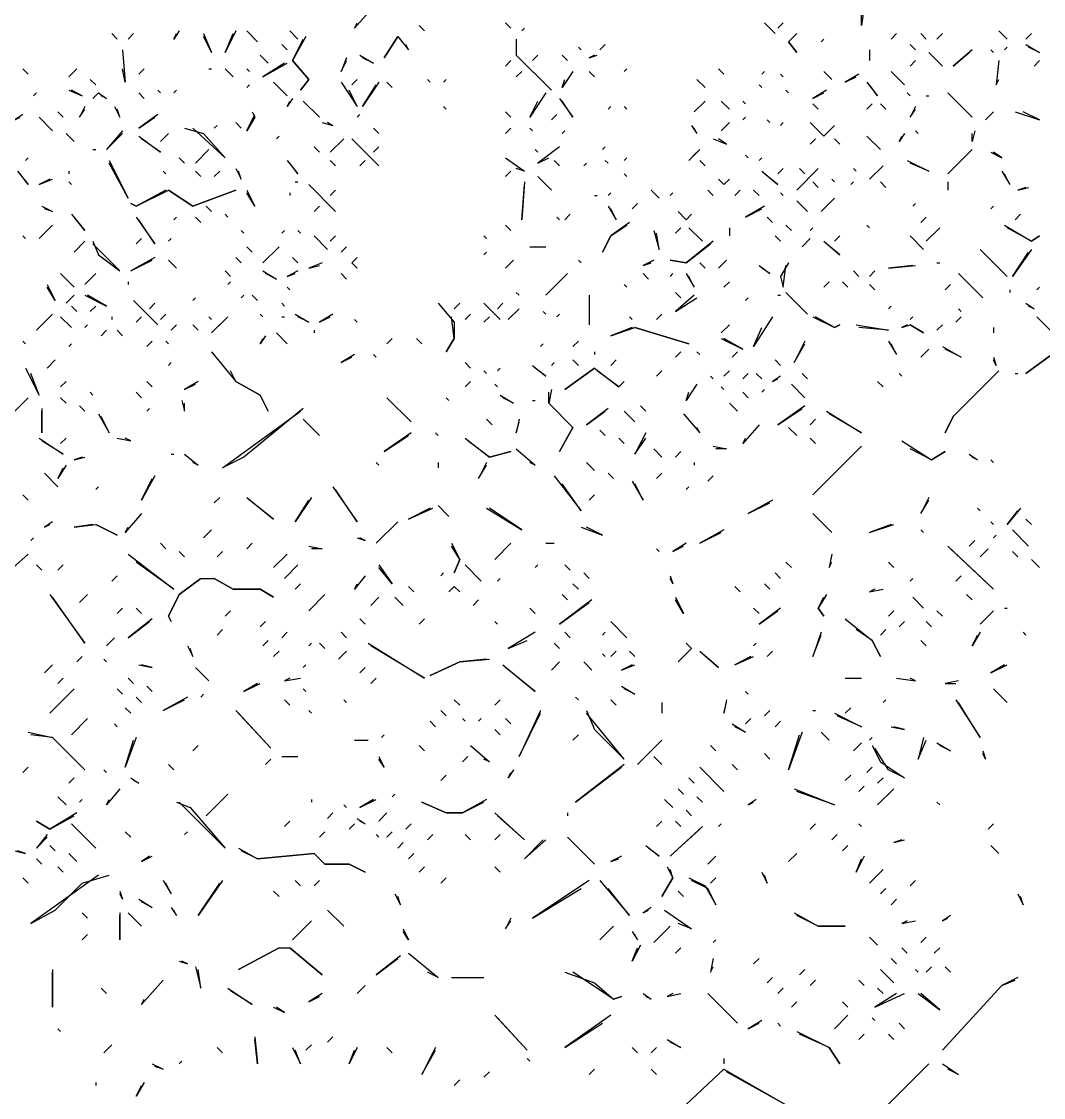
# Model space of a CAD drawing. Extents: x 1 to 2775, y -31 to 2075.
# Drawn here: x 2261.8 to 2324.9, y 1033.6 to 1100.1 of the extents above; entities that cross this region are included whole.
import ezdxf

# ---------------------------------------------------------------- set-up
doc = ezdxf.new("R2010")
doc.units = 0
doc.layers.add('LINEWORK', color=4, linetype='CONTINUOUS')

msp = doc.modelspace()

# ---------------------------------------------------------------- linework, layer by layer
at = {"layer": 'LINEWORK'}
for points in [[(2313.5, 1101.5), (2313.8333, 1101), (2313.6667, 1099.8333), (2313.6667, 1101.3333)], [(2283.6667, 1101.1667), (2282.3333, 1099.6667), (2282.5, 1100)], [(2291.6667, 1100), (2292, 1099.6667)], [(2307.6667, 1100), (2308.3333, 1099.3333)], [(2308.8333, 1100), (2308.5, 1099.6667)], [(2267.3333, 1099.3333), (2267.6667, 1099)], [(2268.6667, 1099.3333), (2268.3333, 1099)], [(2271.5, 1099.5), (2271.1667, 1099), (2271.3333, 1099.3333)], [(2273, 1099.3333), (2273.5, 1098.1667), (2273, 1099.1667)], [(2275, 1099.5), (2274.3333, 1098.1667), (2274.8333, 1099.3333)], [(2275.6667, 1099.5), (2276.3333, 1098.8333)], [(2278.3333, 1099.5), (2278.8333, 1099)], [(2286.3333, 1099.8333), (2286.6667, 1099.5)], [(2292.8333, 1099.6667), (2292.6667, 1099.5)], [(2309.6667, 1099.3333), (2309.1667, 1098.8333), (2309.6667, 1098.1667), (2309.1667, 1098.8333)], [(2315.8333, 1099.3333), (2315.5, 1099)], [(2317.3333, 1099.3333), (2317.6667, 1099)], [(2318.6667, 1099.3333), (2318.3333, 1099)], [(2322.1667, 1099.5), (2322.6667, 1099)], [(2324.1667, 1099.3333), (2323.8333, 1099)], [(2277.8333, 1098.6667), (2278.1667, 1098.3333)], [(2279.3333, 1099.1667), (2278.5, 1097.6667), (2279.5, 1096.5), (2279, 1095.8333), (2279.5, 1096.5), (2278.5, 1097.6667), (2279.1667, 1099)], [(2285, 1099.1667), (2284.1667, 1097.8333), (2285, 1099.1667), (2285.6667, 1098.3333), (2285.5, 1098.6667)], [(2292.3333, 1099), (2292.3333, 1098), (2294.5, 1095.8333), (2292.3333, 1098)], [(2297.8333, 1098.6667), (2297.5, 1098.3333)], [(2311.3333, 1099), (2311.1667, 1098.8333)], [(2316.6667, 1098.6667), (2317, 1098.3333)], [(2323.8333, 1098.6667), (2324.6667, 1098.1667), (2324, 1098.5)], [(2268, 1098.3333), (2268.1667, 1096.3333), (2268, 1097.1667)], [(2276.5, 1098), (2277, 1097.5)], [(2282.6667, 1098), (2283.5, 1097.5), (2282.8333, 1097.8333)], [(2293.6667, 1098), (2293.3333, 1097.6667)], [(2295.1667, 1098), (2295.5, 1097.6667)], [(2296.1667, 1098.5), (2296.3333, 1098.3333)], [(2297.1667, 1098), (2296.8333, 1097.8333), (2297.3333, 1098)], [(2314.1667, 1098.3333), (2314.1667, 1097.6667)], [(2317.8333, 1098.1667), (2318.6667, 1097.3333)], [(2320.5, 1098.3333), (2319.3333, 1097.3333), (2320.3333, 1098.1667)], [(2321.6667, 1098.3333), (2321.8333, 1098.1667)], [(2322.6667, 1098.5), (2322.5, 1098.3333)], [(2278, 1097.5), (2276.6667, 1096.6667), (2278.1667, 1097.5)], [(2281.8333, 1097.8333), (2281.5, 1097), (2281.8333, 1097.6667)], [(2292, 1097.6667), (2291.6667, 1097.3333)], [(2317, 1097.6667), (2316.6667, 1097.3333)], [(2322.1667, 1097.6667), (2322, 1096.1667), (2322.1667, 1096.5)], [(2324.6667, 1097.6667), (2324.3333, 1097.3333)], [(2261.8333, 1097.1667), (2262.1667, 1096.8333)], [(2265.1667, 1097.1667), (2264.6667, 1096.6667)], [(2269.3333, 1097.1667), (2269, 1096.8333)], [(2273.3333, 1097.1667), (2273.5, 1097.1667)], [(2274.3333, 1097.1667), (2274.8333, 1096.6667)], [(2275.6667, 1097.1667), (2275.8333, 1097)], [(2292.6667, 1097), (2292.3333, 1096.6667)], [(2295.8333, 1097), (2295.1667, 1096), (2295.3333, 1096.5)], [(2296.8333, 1097), (2297.1667, 1096.6667)], [(2299.1667, 1097.1667), (2299, 1097)], [(2304.8333, 1097.1667), (2305.1667, 1096.8333)], [(2307.6667, 1097), (2307.5, 1096.8333)], [(2308.6667, 1096.8333), (2308.8333, 1096.6667)], [(2311.3333, 1097), (2311.8333, 1096.5)], [(2313.5, 1096.8333), (2312.6667, 1096.3333), (2313.3333, 1096.6667)], [(2315.5, 1097), (2316.3333, 1096.1667)], [(2266, 1096.5), (2266.3333, 1096.1667)], [(2275.8333, 1096.1667), (2275.6667, 1096)], [(2277.3333, 1096.3333), (2278.1667, 1095.5)], [(2281.5, 1096.3333), (2282.5, 1094.8333), (2282, 1095.8333)], [(2282.5, 1096.5), (2282.1667, 1096.1667)], [(2283.8333, 1096.3333), (2282.8333, 1094.8333), (2283.6667, 1096.1667)], [(2284.3333, 1096.3333), (2284.6667, 1096)], [(2286.8333, 1096.5), (2287, 1096.3333)], [(2288, 1096.5), (2287.8333, 1096.3333)], [(2303.5, 1096.5), (2304, 1096)], [(2307.3333, 1096.1667), (2307.5, 1096)], [(2314, 1096.3333), (2314.6667, 1095.5), (2314.1667, 1096.1667)], [(2262.6667, 1095.6667), (2262.5, 1095.5)], [(2264.6667, 1095.8333), (2265.5, 1095.5), (2264.8333, 1095.8333)], [(2266.5, 1095.6667), (2266.1667, 1095.3333), (2266.5, 1095.6667), (2267, 1095.3333), (2266.6667, 1095.5)], [(2269, 1095.6667), (2269.3333, 1095.3333)], [(2270.1667, 1095.8333), (2270.3333, 1095.6667)], [(2271.3333, 1095.8333), (2271.1667, 1095.6667)], [(2278.5, 1095.3333), (2278.1667, 1094.8333), (2278.3333, 1095.1667)], [(2294.1667, 1095.6667), (2293.1667, 1094.1667), (2293.6667, 1095.1667)], [(2295, 1095.3333), (2295.8333, 1094.1667), (2295.1667, 1095.1667)], [(2309, 1095.8333), (2309.1667, 1095.6667)], [(2311.5, 1095.8333), (2310.6667, 1095.3333), (2311.3333, 1095.6667)], [(2316.5, 1095.6667), (2316.6667, 1095.5)], [(2317.6667, 1095.5), (2317.8333, 1095.5)], [(2319, 1095.6667), (2320.5, 1094.1667)], [(2265.6667, 1094.8333), (2265.3333, 1094.1667), (2265.6667, 1094.6667)], [(2267.5, 1094.8333), (2267.8333, 1094.1667), (2267.6667, 1094.6667)], [(2279.1667, 1095.1667), (2280.1667, 1094.1667)], [(2287.8333, 1094.8333), (2288, 1094.6667)], [(2298.1667, 1094.8333), (2298, 1094.6667)], [(2299, 1094.8333), (2299.1667, 1094.6667)], [(2304, 1095.1667), (2303.3333, 1094.5)], [(2305, 1095.1667), (2305.5, 1094.6667)], [(2306.3333, 1095.1667), (2306.5, 1095)], [(2310.6667, 1095), (2311, 1094.6667)], [(2314.3333, 1095), (2314, 1094.6667)], [(2314.8333, 1095), (2315.1667, 1094.6667)], [(2317, 1094.8333), (2316.6667, 1094.1667), (2317, 1094.6667)], [(2261.8333, 1094.3333), (2261.3333, 1094), (2261.6667, 1094.1667)], [(2262.8333, 1094.1667), (2263.6667, 1093.3333)], [(2264, 1094.5), (2264.3333, 1094.1667)], [(2270.1667, 1094.3333), (2269, 1093.5), (2270, 1094.1667)], [(2276, 1094.5), (2276.1667, 1094.1667), (2275.6667, 1093.3333), (2276.1667, 1094.3333)], [(2282.6667, 1094.3333), (2282.5, 1094.1667)], [(2291.6667, 1094.5), (2292, 1094.1667)], [(2294.8333, 1094.3333), (2294.5, 1094)], [(2306.5, 1094.1667), (2306.3333, 1094)], [(2307.8333, 1094), (2308, 1093.8333)], [(2321.8333, 1094.5), (2321.3333, 1094)], [(2323.1667, 1094.5), (2324.6667, 1094), (2323.6667, 1094.5)], [(2268, 1093.3333), (2267, 1092.1667), (2268, 1093.1667)], [(2271.8333, 1093.5), (2273, 1093.1667), (2274.3333, 1091.6667), (2272.3333, 1093.5)], [(2273.8333, 1093.6667), (2273.6667, 1093.5)], [(2275, 1093.8333), (2275.3333, 1093.5)], [(2280.3333, 1093.8333), (2281, 1093.6667), (2280.6667, 1093.8333)], [(2283.5, 1093.5), (2283.8333, 1093.1667)], [(2292, 1093.5), (2291.6667, 1093.1667)], [(2293.1667, 1093.5), (2293.3333, 1093.3333)], [(2295.3333, 1093.3333), (2295.1667, 1093.1667)], [(2303.1667, 1093.6667), (2303.5, 1093.1667), (2303.3333, 1093.5)], [(2305.5, 1093.8333), (2305, 1093.3333)], [(2308.8333, 1093.8333), (2308.6667, 1093.6667)], [(2310.5, 1093.8333), (2311.3333, 1093), (2312, 1093.6667), (2311.3333, 1093)], [(2317, 1093.3333), (2317.1667, 1093.1667)], [(2320.6667, 1093.3333), (2320.5, 1092.6667), (2320.5, 1093.1667)], [(2264.5, 1093.1667), (2265, 1092.6667)], [(2269, 1093), (2270.3333, 1092), (2269.1667, 1092.8333)], [(2270.8333, 1093.1667), (2270.3333, 1092.6667)], [(2277.6667, 1093), (2277.5, 1092.8333)], [(2281.6667, 1092.8333), (2280.8333, 1092)], [(2282.1667, 1092.8333), (2283.8333, 1091.1667)], [(2304.5, 1092.8333), (2305.3333, 1092.5), (2304.8333, 1092.8333)], [(2310.8333, 1092.8333), (2310.5, 1092.5)], [(2312, 1092.8333), (2312.3333, 1092.5)], [(2314, 1093), (2314.8333, 1092.1667)], [(2316.3333, 1093.1667), (2316, 1092.6667), (2316.1667, 1093)], [(2266.1667, 1092.1667), (2266.3333, 1092.1667)], [(2273.3333, 1092.1667), (2272.5, 1091.3333)], [(2279.8333, 1092.3333), (2280.1667, 1092)], [(2283.8333, 1092.3333), (2283.5, 1092)], [(2293.5, 1092.1667), (2293.6667, 1092)], [(2295, 1092.3333), (2293.6667, 1091.3333), (2294.3333, 1091.6667)], [(2297.8333, 1092.3333), (2297.6667, 1092.1667)], [(2303.6667, 1092.1667), (2303, 1091.5), (2303.5, 1092)], [(2320.5, 1092.1667), (2319, 1090.6667)], [(2321.6667, 1092), (2322.3333, 1091.6667), (2321.8333, 1092)], [(2262.1667, 1091.6667), (2262, 1091.5)], [(2267.1667, 1091.5), (2268.3333, 1089.1667), (2267.1667, 1091.3333)], [(2271.5, 1091.6667), (2271.8333, 1091.3333)], [(2278.1667, 1091.5), (2278.8333, 1090.6667), (2278.3333, 1091.3333)], [(2280.8333, 1091.5), (2281.1667, 1091.1667)], [(2283, 1091.5), (2282.6667, 1091.1667)], [(2291.6667, 1091.6667), (2292.8333, 1090.8333), (2292.3333, 1091)], [(2294.6667, 1091.5), (2295, 1091.1667)], [(2296.6667, 1091.3333), (2296.5, 1091.1667)], [(2297.8333, 1091.5), (2298, 1091.3333)], [(2299.1667, 1091.6667), (2299, 1091.5)], [(2303.6667, 1091.5), (2304, 1091.1667)], [(2306.5, 1091.8333), (2306.6667, 1091.6667)], [(2307.5, 1091.6667), (2307.3333, 1091.5)], [(2316.5, 1091.5), (2317.8333, 1090.8333), (2316.6667, 1091.3333)], [(2261.5, 1090.8333), (2262.1667, 1090), (2261.6667, 1090.6667)], [(2264.6667, 1090.8333), (2264.6667, 1090.6667)], [(2270.5, 1090.8333), (2270.6667, 1090.6667)], [(2272.5, 1090.8333), (2272.8333, 1090.5)], [(2274, 1090.8333), (2273.6667, 1090.5)], [(2275, 1091), (2275.3333, 1090.3333), (2275.1667, 1090.8333)], [(2292, 1090.8333), (2291.6667, 1090.5)], [(2299, 1090.6667), (2299.1667, 1090.5)], [(2307.5, 1090.8333), (2308.5, 1090), (2307.6667, 1090.6667)], [(2308.8333, 1091), (2308.5, 1090.6667)], [(2311, 1091), (2309.6667, 1089.6667)], [(2309.8333, 1091), (2310.1667, 1090.6667)], [(2313.1667, 1091), (2313.3333, 1090.8333)], [(2315, 1091.1667), (2314.1667, 1090.3333)], [(2322.3333, 1090.8333), (2322.8333, 1090), (2322.5, 1090.6667)], [(2263.5, 1090.3333), (2262.8333, 1090), (2263.6667, 1090.3333)], [(2264.6667, 1090.1667), (2264.8333, 1090)], [(2278.6667, 1090.1667), (2278.8333, 1090.1667)], [(2279.5, 1090), (2281.1667, 1088.3333)], [(2292.8333, 1090.1667), (2292.6667, 1087.8333), (2292.8333, 1090)], [(2293.6667, 1090.5), (2294.5, 1089.6667)], [(2304.8333, 1090.3333), (2305.1667, 1090), (2305.5, 1090.3333), (2305.1667, 1090)], [(2310.6667, 1090.1667), (2311, 1089.8333)], [(2311.8333, 1090.3333), (2312, 1090.1667)], [(2313.1667, 1090.1667), (2313, 1090)], [(2314.8333, 1090.1667), (2315.1667, 1089.8333)], [(2319, 1090.1667), (2319, 1089.6667)], [(2270.6667, 1089.6667), (2268.8333, 1088.6667), (2268.5, 1088.8333), (2268.8333, 1088.6667), (2270.8333, 1089.6667), (2272.3333, 1088.6667), (2275, 1089.6667), (2272.3333, 1088.6667), (2270.8333, 1089.6667)], [(2275.6667, 1089.6667), (2276.1667, 1088.6667), (2275.6667, 1089.5)], [(2278.3333, 1089.5), (2278.3333, 1089.3333)], [(2281.1667, 1089.6667), (2280.8333, 1089.3333)], [(2297.1667, 1089.3333), (2297.3333, 1089.3333)], [(2298.1667, 1089.5), (2298, 1089.3333)], [(2300.6667, 1089.6667), (2301.1667, 1089.1667)], [(2302, 1089.5), (2301.8333, 1089.3333)], [(2304.1667, 1089.6667), (2304.5, 1089.3333)], [(2306.1667, 1089.6667), (2305.8333, 1089.3333)], [(2307, 1089.6667), (2307.3333, 1089.3333)], [(2308.6667, 1089.5), (2308.8333, 1089.3333)], [(2323.8333, 1089.8333), (2323.3333, 1089.6667), (2324, 1089.8333)], [(2263, 1088.6667), (2263.6667, 1088.3333), (2263.1667, 1088.5)], [(2273.1667, 1088.6667), (2273.5, 1088.3333)], [(2280.1667, 1088.6667), (2279.8333, 1088.3333)], [(2298, 1088.6667), (2298.5, 1087.8333), (2298.1667, 1088.5)], [(2299.8333, 1088.8333), (2299.5, 1088.5)], [(2307.6667, 1088.6667), (2306.5, 1088), (2307.5, 1088.5)], [(2309.6667, 1089), (2310.3333, 1088.3333)], [(2312, 1089.1667), (2311.1667, 1088.3333)], [(2317, 1088.8333), (2316.8333, 1088.6667)], [(2321.8333, 1088.6667), (2321.6667, 1088.5)], [(2264.8333, 1088.1667), (2265.6667, 1087.1667), (2265, 1088)], [(2268.8333, 1088), (2270, 1086.3333), (2269, 1087.8333)], [(2271.3333, 1088), (2271.1667, 1087.8333)], [(2272.5, 1088), (2272.8333, 1087.6667)], [(2274.3333, 1088.1667), (2274.5, 1088)], [(2294.8333, 1088), (2295, 1087.8333)], [(2295.6667, 1088.1667), (2295.3333, 1087.8333)], [(2302.3333, 1088.3333), (2302.8333, 1087.8333), (2303.1667, 1088.1667), (2302.8333, 1087.8333)], [(2307.8333, 1088), (2308.1667, 1087.6667)], [(2317.6667, 1088), (2317.3333, 1087.6667)], [(2323.5, 1088.1667), (2323.1667, 1087.8333)], [(2263.6667, 1087.5), (2262.8333, 1086.6667)], [(2291.6667, 1087.5), (2292, 1087.1667)], [(2299.3333, 1087.6667), (2298.1667, 1086.8333), (2297.6667, 1085.8333), (2298.1667, 1086.8333), (2299.1667, 1087.5)], [(2302.5, 1087.3333), (2302.1667, 1087)], [(2303, 1087.3333), (2303.8333, 1086.5)], [(2305.5, 1087.3333), (2305.5, 1086.8333)], [(2309, 1087.5), (2309.3333, 1087.1667)], [(2310.6667, 1087.3333), (2310.5, 1087.1667)], [(2314, 1087.5), (2314.1667, 1087.3333)], [(2318.5, 1087.3333), (2317.6667, 1086.5)], [(2322.5, 1087.5), (2324.1667, 1086.5), (2324.6667, 1086.8333), (2324.1667, 1086.5), (2322.6667, 1087.3333)], [(2261.8333, 1086.8333), (2262, 1086.6667)], [(2269.1667, 1086.6667), (2268.8333, 1086.3333)], [(2271, 1086.6667), (2270.8333, 1086.5)], [(2275.3333, 1087.1667), (2275.5, 1087)], [(2278, 1087.1667), (2277.8333, 1087)], [(2278.8333, 1087.1667), (2279, 1087)], [(2279.8333, 1086.8333), (2280.6667, 1086)], [(2281.1667, 1086.8333), (2280.8333, 1086.5)], [(2290.3333, 1086.8333), (2290.5, 1086.6667)], [(2300.8333, 1087.1667), (2301.1667, 1086), (2301, 1087)], [(2308.3333, 1086.8333), (2308.6667, 1086.5)], [(2310.5, 1086.6667), (2310, 1086.1667)], [(2312.3333, 1086.8333), (2312, 1086.5)], [(2316.6667, 1086.8333), (2317.5, 1086)], [(2265.6667, 1086.5), (2265, 1085.8333)], [(2266.1667, 1086.5), (2266.5, 1085.6667), (2267.8333, 1084.6667), (2266.1667, 1086.3333)], [(2275.6667, 1086.1667), (2276, 1085.8333)], [(2277.6667, 1086.1667), (2276.6667, 1085.1667)], [(2281.8333, 1086.1667), (2281.5, 1085.8333)], [(2293.1667, 1086.1667), (2294.1667, 1086.1667)], [(2304.5, 1086.5), (2302.8333, 1085.1667), (2301.8333, 1085.3333), (2302.8333, 1085.1667), (2304.3333, 1086.3333)], [(2311.3333, 1086.5), (2312.3333, 1085.6667), (2311.5, 1086.3333)], [(2321, 1086), (2322.6667, 1084.3333)], [(2324.1667, 1086), (2323, 1084.3333), (2324, 1085.8333)], [(2270, 1085.5), (2268.5, 1084.6667), (2269.8333, 1085.3333)], [(2270.8333, 1085.3333), (2271.3333, 1084.8333)], [(2275, 1085.5), (2275.3333, 1085.1667)], [(2278.5, 1085.5), (2278.8333, 1085.1667)], [(2282.5, 1085.5), (2282.1667, 1085.1667), (2282.5, 1084.8333), (2282.1667, 1085.1667)], [(2290.5, 1085.8333), (2290.3333, 1085.6667)], [(2292.1667, 1085.3333), (2291.6667, 1084.8333)], [(2296.1667, 1085.3333), (2296.3333, 1085.1667)], [(2300.8333, 1085.3333), (2300.1667, 1085), (2300.6667, 1085.1667)], [(2305.3333, 1085.3333), (2304.8333, 1084.8333)], [(2274.3333, 1084.6667), (2274.6667, 1084.3333)], [(2276.6667, 1084.6667), (2277.5, 1084.1667), (2276.8333, 1084.5)], [(2278.8333, 1084.6667), (2278.1667, 1084.3333), (2278.6667, 1084.5)], [(2280.3333, 1085.1667), (2279.5, 1084.8333), (2280.1667, 1085)], [(2303.6667, 1085.1667), (2304, 1084.8333)], [(2307.3333, 1085), (2308, 1084.5), (2307.5, 1084.8333)], [(2309.1667, 1085.1667), (2308.6667, 1084.3333), (2308.8333, 1083.6667), (2309, 1085)], [(2313.1667, 1084.6667), (2313.5, 1084.3333)], [(2314.5, 1084.6667), (2314.1667, 1084.3333)], [(2316.8333, 1085), (2315.3333, 1084.8333), (2317, 1085)], [(2318.3333, 1085.1667), (2318.5, 1085.1667)], [(2264.1667, 1084.5), (2265, 1083.6667)], [(2266.3333, 1084.5), (2265.6667, 1083.8333)], [(2268.3333, 1084), (2268.3333, 1083.8333)], [(2274.6667, 1084), (2274.5, 1083.8333)], [(2281.5, 1084.5), (2281.8333, 1084.1667)], [(2295.5, 1084.5), (2294.1667, 1083.1667)], [(2300.1667, 1084.5), (2300.5, 1084.1667)], [(2302, 1084.5), (2301.8333, 1084.3333)], [(2302.8333, 1084.5), (2303.3333, 1083.6667), (2303, 1084.3333)], [(2305.5, 1084), (2305.1667, 1083.6667)], [(2311.6667, 1084), (2311.3333, 1083.6667)], [(2312.5, 1084), (2312.8333, 1083.6667)], [(2319.6667, 1084.5), (2321.1667, 1083)], [(2263.3333, 1083.8333), (2263.8333, 1082.8333), (2263.3333, 1083.6667)], [(2278.1667, 1083.6667), (2278.3333, 1083.5)], [(2292.3333, 1083.3333), (2292.5, 1083.1667)], [(2299, 1083.8333), (2299.1667, 1083.6667)], [(2302.1667, 1083.3333), (2302.5, 1083)], [(2309, 1083.3333), (2310.3333, 1082)], [(2314.1667, 1083.8333), (2314.5, 1083.5)], [(2319.1667, 1083.8333), (2318.8333, 1083.5)], [(2322.8333, 1083.5), (2322.8333, 1083.3333)], [(2324.6667, 1083.6667), (2324.5, 1083.5)], [(2265, 1083.1667), (2264.5, 1082.6667)], [(2265.6667, 1083.1667), (2267, 1082.5), (2265.8333, 1083.1667)], [(2268.6667, 1082.8333), (2270.1667, 1081.3333)], [(2270, 1082.6667), (2269.6667, 1082.3333)], [(2272.5, 1083), (2272.3333, 1082.8333)], [(2275.5, 1083.1667), (2275.3333, 1083)], [(2276, 1083.1667), (2276.3333, 1082.8333)], [(2277.8333, 1082.6667), (2278, 1082.5)], [(2287.5, 1082.6667), (2288.5, 1081.5), (2288.5, 1080.5), (2288, 1079.6667), (2288.5, 1080.5), (2288.3333, 1081.8333)], [(2288.8333, 1082.6667), (2288.5, 1082.3333)], [(2290.3333, 1082.6667), (2291.3333, 1081.6667)], [(2291.5, 1082.6667), (2291.1667, 1082.3333)], [(2296.8333, 1083.1667), (2296.8333, 1081.3333)], [(2303.3333, 1083.1667), (2302.1667, 1082.1667), (2303.5, 1083)], [(2306.6667, 1083), (2306.5, 1082.8333)], [(2308.5, 1083.1667), (2308.6667, 1083.1667)], [(2323.8333, 1082.6667), (2324.3333, 1082.3333), (2324, 1082.5)], [(2263.6667, 1082), (2262.6667, 1081)], [(2264.8333, 1082.5), (2265.1667, 1082.1667)], [(2266.3333, 1082.5), (2266, 1082.1667)], [(2270.6667, 1082), (2270.3333, 1081.6667)], [(2276.5, 1082), (2276.6667, 1081.8333)], [(2278.6667, 1082), (2279.5, 1081.5), (2278.8333, 1081.8333)], [(2281, 1082), (2280.1667, 1081.5), (2280.8333, 1081.8333)], [(2289.5, 1082), (2289.1667, 1081.6667)], [(2292.5, 1082.3333), (2291.8333, 1081.6667)], [(2294, 1082.1667), (2294.1667, 1082)], [(2295, 1082), (2294.8333, 1081.8333)], [(2301.3333, 1082), (2301, 1081.6667)], [(2315.5, 1082.5), (2315.3333, 1082.3333)], [(2319.6667, 1082.3333), (2319.8333, 1082.1667)], [(2264.1667, 1081.8333), (2264.8333, 1081.1667)], [(2265.8333, 1081.3333), (2265.6667, 1081.1667)], [(2267.3333, 1081.8333), (2267.3333, 1081.6667)], [(2269.1667, 1081.8333), (2268.8333, 1081.5)], [(2271.3333, 1081.3333), (2271, 1081)], [(2272.3333, 1081.3333), (2272.6667, 1081)], [(2273.3333, 1081.8333), (2273.5, 1081.6667)], [(2274.5, 1081.8333), (2273.5, 1080.8333), (2274.3333, 1081.6667)], [(2277.8333, 1081.8333), (2278, 1081.8333)], [(2282.3333, 1081.6667), (2282.5, 1081.5)], [(2290.6667, 1081.8333), (2290.3333, 1081.5)], [(2299.3333, 1081.8333), (2299.5, 1081.6667)], [(2305.5, 1081.3333), (2305, 1080.8333)], [(2308.1667, 1081.8333), (2307, 1080), (2307.5, 1081.1667)], [(2310.6667, 1081.8333), (2312, 1081.1667), (2312.3333, 1081.3333), (2312, 1081.1667), (2310.8333, 1081.8333)], [(2313.3333, 1081.3333), (2315.3333, 1081), (2313.5, 1081.1667)], [(2316.5, 1081.3333), (2316.1667, 1081.1667), (2316.6667, 1081.3333), (2317.5, 1080.8333), (2316.6667, 1081.3333)], [(2316.8333, 1081.8333), (2316.6667, 1081.6667)], [(2318.6667, 1081.3333), (2318.3333, 1081)], [(2319.8333, 1081.8333), (2319.5, 1081.5)], [(2324.5, 1081.8333), (2325.5, 1080.8333)], [(2267, 1081), (2266.6667, 1080.6667)], [(2267.6667, 1081), (2268, 1080.6667)], [(2276.8333, 1080.6667), (2276.5, 1080.1667), (2276.6667, 1080.5)], [(2277.5, 1080.8333), (2278.1667, 1080.1667)], [(2279.8333, 1081), (2279.8333, 1080.8333)], [(2299.5, 1081.1667), (2298.1667, 1080.6667), (2299.6667, 1081.1667), (2303, 1080.1667), (2299.6667, 1081.1667)], [(2321.8333, 1081.1667), (2321.8333, 1080.8333)], [(2261.8333, 1080.3333), (2262, 1080.1667)], [(2264.8333, 1080.1667), (2264.6667, 1080)], [(2269.8333, 1080.3333), (2269.5, 1080)], [(2270.6667, 1080.3333), (2270.8333, 1080.1667)], [(2284.6667, 1080.5), (2284.3333, 1080.1667)], [(2286.1667, 1080.5), (2286.5, 1080.1667)], [(2294, 1080.1667), (2293.8333, 1080)], [(2296.1667, 1080.3333), (2295.8333, 1080)], [(2305, 1080.5), (2306.3333, 1079.8333), (2305.1667, 1080.5)], [(2310.1667, 1080.3333), (2309.5, 1079), (2310.1667, 1080.1667)], [(2315.3333, 1080.3333), (2315.8333, 1079.5), (2315.5, 1080.1667)], [(2318.6667, 1080), (2319.8333, 1079.3333), (2318.8333, 1079.8333)], [(2273.5, 1079.6667), (2275, 1077.8333), (2276.5, 1077), (2277, 1076), (2276.5, 1077), (2275, 1077.8333), (2274.6667, 1078.5)], [(2282.3333, 1079.5), (2281.5, 1079), (2282.1667, 1079.3333)], [(2283.5, 1079.5), (2283.6667, 1079.3333)], [(2297.1667, 1079.6667), (2297.1667, 1079.5)], [(2302.5, 1079.6667), (2302.1667, 1079.3333)], [(2303.5, 1079.6667), (2303.6667, 1079.5)], [(2306, 1079.6667), (2305.6667, 1079.3333)], [(2317.8333, 1079.8333), (2317.3333, 1079.3333)], [(2321.8333, 1079.3333), (2322, 1078.8333), (2321.8333, 1079.1667)], [(2326.6667, 1079.8333), (2325.6667, 1079.6667), (2323.8333, 1078.3333), (2325.6667, 1079.6667), (2326.8333, 1079.8333)], [(2262, 1078.6667), (2262.8333, 1077), (2262.3333, 1078.3333)], [(2263.8333, 1079.1667), (2263.3333, 1078.6667)], [(2271, 1079), (2270.8333, 1078.8333)], [(2289.1667, 1079), (2289.5, 1078.6667)], [(2291.3333, 1078.6667), (2291.1667, 1078.5)], [(2293.3333, 1078.8333), (2294.1667, 1078.1667), (2293.5, 1078.6667)], [(2294.6667, 1079), (2294.5, 1078.8333)], [(2297.1667, 1078.6667), (2295.3333, 1077.3333), (2297.1667, 1078.6667), (2298.6667, 1077.5), (2299, 1077.8333), (2298.6667, 1077.5), (2297.3333, 1078.5)], [(2295.8333, 1079.1667), (2296.1667, 1078.8333)], [(2298.5, 1079.1667), (2298.1667, 1078.8333)], [(2308.3333, 1079.1667), (2308.6667, 1078.8333)], [(2290.3333, 1078.5), (2290.5, 1078.3333)], [(2301.3333, 1078.5), (2301, 1078.1667)], [(2304.3333, 1078.1667), (2304.5, 1078)], [(2305.5, 1078.5), (2305.1667, 1078.1667)], [(2306.6667, 1078.3333), (2306.3333, 1078)], [(2307.1667, 1078.3333), (2307.5, 1078)], [(2308.6667, 1078.1667), (2308.1667, 1077.8333), (2308.5, 1078)], [(2310, 1078.3333), (2310.3333, 1078)], [(2316, 1078.3333), (2316.1667, 1078.1667)], [(2322.1667, 1078.5), (2319.3333, 1075.6667), (2318.8333, 1074.6667), (2319.3333, 1075.6667)], [(2323.1667, 1078.3333), (2323.3333, 1078.3333)], [(2264.5, 1077.8333), (2264.1667, 1077.5)], [(2269.5, 1077.8333), (2269.8333, 1077.5)], [(2272.6667, 1077.8333), (2271.8333, 1077.3333), (2272.5, 1077.6667)], [(2289.5, 1077.8333), (2289.1667, 1077.5)], [(2291, 1077.6667), (2291.1667, 1077.5)], [(2294.5, 1077.3333), (2294.3333, 1076.5), (2295.8333, 1075), (2295, 1073.5), (2295.8333, 1075), (2294.3333, 1076.5), (2294.3333, 1077.1667)], [(2303.5, 1077.6667), (2302.8333, 1076.6667), (2303, 1077.1667)], [(2305, 1077.5), (2305.1667, 1077.3333)], [(2307.6667, 1077.3333), (2307.5, 1077.1667)], [(2309.3333, 1077.6667), (2310.1667, 1076.8333)], [(2314.6667, 1077.8333), (2315, 1077.5)], [(2262.1667, 1076.8333), (2261.1667, 1075.8333)], [(2264.1667, 1076.8333), (2264.5, 1076.5)], [(2266, 1077.1667), (2266.1667, 1077)], [(2268.8333, 1077.1667), (2269.1667, 1076.8333)], [(2271.6667, 1076.6667), (2271.8333, 1076), (2271.8333, 1076.5)], [(2284.3333, 1076.8333), (2285.8333, 1075.3333)], [(2288, 1076.8333), (2288.1667, 1076.6667)], [(2291.3333, 1077), (2292.1667, 1076.5), (2291.5, 1076.8333)], [(2293.3333, 1076.6667), (2293.5, 1076.6667)], [(2306.3333, 1077.1667), (2306.6667, 1076.8333)], [(2263, 1076.1667), (2263, 1074.6667), (2263, 1076)], [(2265.3333, 1076.3333), (2265.6667, 1076)], [(2269.6667, 1076.1667), (2269.5, 1076)], [(2279.1667, 1076.1667), (2275.5, 1073.1667), (2274.1667, 1072.5), (2279, 1076)], [(2298, 1076.1667), (2296.6667, 1075.1667), (2297.8333, 1076)], [(2299, 1076), (2299.6667, 1075.3333)], [(2300, 1076.3333), (2300.3333, 1076)], [(2305.5, 1076.5), (2306, 1076)], [(2310.1667, 1076.3333), (2308.5, 1075.1667), (2310, 1076.1667)], [(2311.5, 1076), (2313.6667, 1074.6667), (2311.6667, 1075.8333)], [(2266.5, 1075.8333), (2267.1667, 1074.6667), (2266.6667, 1075.6667)], [(2279.1667, 1075.5), (2280.1667, 1074.5), (2279.3333, 1075.3333)], [(2290.5, 1075.5), (2290.8333, 1075.1667)], [(2292.5, 1075.5), (2292.3333, 1074.6667), (2292.5, 1075.3333)], [(2302.6667, 1075.8333), (2303.6667, 1074.6667), (2303.5, 1075)], [(2310.8333, 1075.5), (2310.5, 1075.1667)], [(2285.8333, 1074.6667), (2284.1667, 1073.5), (2285.6667, 1074.5)], [(2287.3333, 1074.6667), (2287.5, 1074.5)], [(2297.5, 1074.8333), (2297.8333, 1074.5)], [(2300.3333, 1074.6667), (2299.6667, 1073.3333), (2300.3333, 1074.3333)], [(2307.3333, 1075.1667), (2306.3333, 1074), (2306.5, 1074.3333)], [(2309.1667, 1075), (2309.6667, 1074.5)], [(2262.8333, 1074.3333), (2264.3333, 1073.3333), (2263, 1074.1667)], [(2264.5, 1074.3333), (2264.1667, 1074)], [(2267.6667, 1074.3333), (2268.5, 1074.1667), (2268.1667, 1074.3333)], [(2289.1667, 1074.3333), (2290.6667, 1073.1667), (2292, 1073.5), (2290.6667, 1073.1667), (2289.3333, 1074.1667)], [(2298.6667, 1074.3333), (2299, 1074)], [(2310.5, 1074.3333), (2310.8333, 1074)], [(2316.1667, 1074.1667), (2318, 1073), (2318.8333, 1073.5), (2318, 1073), (2316.6667, 1073.6667)], [(2271, 1073.3333), (2271.1667, 1073.3333)], [(2271.8333, 1073.3333), (2272.6667, 1072.6667), (2272.3333, 1072.8333)], [(2292.3333, 1073.6667), (2293.5, 1072.6667), (2293.1667, 1072.8333)], [(2300.8333, 1073.6667), (2301.3333, 1073.1667)], [(2302.5, 1073.5), (2302.1667, 1073.1667)], [(2304.5, 1073.8333), (2305.3333, 1073.6667), (2304.6667, 1073.6667)], [(2313.6667, 1073.8333), (2310.6667, 1070.8333)], [(2320.3333, 1073.3333), (2320.8333, 1073), (2320.5, 1073.1667)], [(2264.5, 1072.6667), (2264, 1071.8333), (2264.3333, 1072.5)], [(2265.5, 1073.1667), (2265, 1073), (2265.6667, 1073.1667)], [(2283.6667, 1072.8333), (2283.8333, 1072.6667)], [(2287.5, 1072.8333), (2287.5, 1072.5)], [(2290.5, 1072.8333), (2290, 1071.8333), (2290.5, 1072.6667)], [(2296.6667, 1072.8333), (2297.1667, 1072.3333)], [(2303.3333, 1072.8333), (2303.3333, 1072.6667)], [(2321.6667, 1073), (2321.8333, 1072.8333)], [(2263.1667, 1072.1667), (2264, 1071.3333)], [(2270, 1072), (2269.1667, 1070.5), (2269.8333, 1071.8333)], [(2294.6667, 1072), (2296.3333, 1069.8333), (2295.1667, 1071.5)], [(2298, 1072.1667), (2298.3333, 1071.8333)], [(2301.3333, 1072.1667), (2301, 1071.8333)], [(2304.5, 1072), (2304.1667, 1071.6667)], [(2266.5, 1071.3333), (2266.3333, 1071.1667)], [(2281, 1071.3333), (2282.5, 1069.1667), (2281.1667, 1071.1667)], [(2299.5, 1071.6667), (2300.1667, 1070.5), (2299.6667, 1071.5)], [(2303, 1071.3333), (2302.8333, 1071.1667)], [(2261.8333, 1070.8333), (2262.1667, 1070.5)], [(2274, 1070.6667), (2273.6667, 1070.3333)], [(2275.6667, 1070.6667), (2277.3333, 1069.3333), (2275.8333, 1070.5)], [(2279.6667, 1070.6667), (2278.6667, 1069.1667), (2279.5, 1070.5)], [(2297.1667, 1070.8333), (2296.8333, 1070.5)], [(2317.8333, 1070.6667), (2317.3333, 1069.6667), (2317.8333, 1070.5)], [(2287, 1070), (2285.6667, 1069.3333), (2287.1667, 1070)], [(2287.5, 1070.1667), (2288.1667, 1069.5)], [(2290.5, 1070), (2292.6667, 1068.6667), (2290.6667, 1070)], [(2308.1667, 1070.5), (2306.6667, 1069.6667), (2308, 1070.3333)], [(2320.8333, 1070), (2321, 1069.8333)], [(2323.5, 1070), (2322.6667, 1069), (2323.3333, 1069.8333)], [(2269.1667, 1069.6667), (2268.1667, 1068.5), (2268.3333, 1068.8333)], [(2310.6667, 1069.6667), (2311.8333, 1068.5)], [(2323.8333, 1069.3333), (2324.1667, 1069)], [(2263.6667, 1069.1667), (2263.1667, 1068.8333), (2263.5, 1069)], [(2266.1667, 1069), (2265, 1068.8333), (2266.3333, 1069), (2267.6667, 1068.3333), (2266.3333, 1069)], [(2273.5, 1068.6667), (2273, 1068.1667)], [(2285, 1069.1667), (2283.6667, 1067.8333)], [(2296.3333, 1068.8333), (2297.6667, 1068.3333), (2296.6667, 1068.8333)], [(2305.1667, 1068.6667), (2303.6667, 1067.8333), (2305, 1068.5)], [(2315.5, 1069), (2314.1667, 1068.5), (2315.6667, 1069)], [(2317.3333, 1068.6667), (2317.5, 1068.5)], [(2321.6667, 1069.1667), (2321.8333, 1069)], [(2323, 1068.6667), (2324, 1067.6667)], [(2262.5, 1068.1667), (2262.3333, 1068)], [(2282.5, 1068.1667), (2283, 1068), (2282.6667, 1068.1667)], [(2320.6667, 1068), (2320.3333, 1067.6667)], [(2322, 1068.3333), (2321.8333, 1068.1667)], [(2270.3333, 1067.8333), (2270.6667, 1067.5)], [(2271.5, 1067.3333), (2271.8333, 1067)], [(2274.1667, 1067.3333), (2273.8333, 1067)], [(2276, 1067.8333), (2275.6667, 1067.5)], [(2279.5, 1067.6667), (2280.3333, 1067.5), (2279.6667, 1067.5)], [(2288.3333, 1067.8333), (2288.8333, 1066.8333), (2288.5, 1066), (2288.8333, 1066.8333), (2288.3333, 1067.6667)], [(2292, 1067.8333), (2291, 1066.8333)], [(2294.1667, 1067.8333), (2294.6667, 1067.8333)], [(2301, 1067.5), (2301.1667, 1067.3333)], [(2302.8333, 1067.8333), (2302, 1067.3333), (2302.6667, 1067.6667)], [(2319, 1067.6667), (2321.8333, 1065), (2319.1667, 1067.5)], [(2321.5, 1067.5), (2321, 1067)], [(2323, 1067.3333), (2323.3333, 1067)], [(2262.1667, 1067.1667), (2260.6667, 1065.8333), (2261, 1066)], [(2268.3333, 1067.1667), (2271.1667, 1065), (2268.8333, 1066.6667)], [(2278.1667, 1067.1667), (2277.3333, 1066.3333)], [(2309, 1066.6667), (2309.3333, 1066.3333)], [(2311.8333, 1067.1667), (2311.6667, 1066.3333), (2311.8333, 1066.6667)], [(2315.3333, 1066.6667), (2315.6667, 1066.3333)], [(2324.1667, 1066.8333), (2324.6667, 1066.3333)], [(2262.6667, 1066.5), (2263, 1066.1667)], [(2264.3333, 1066.5), (2264, 1066.1667)], [(2278.8333, 1066.5), (2278, 1065.6667)], [(2283.8333, 1066.5), (2284.6667, 1065.3333), (2283.8333, 1066.3333)], [(2287.8333, 1066), (2287.6667, 1065.8333)], [(2289.1667, 1066.5), (2290.1667, 1065.5)], [(2293.6667, 1066.5), (2293.5, 1066.3333)], [(2295.3333, 1066.5), (2295.6667, 1066.1667)], [(2296.5, 1066), (2296.8333, 1065.6667)], [(2308.3333, 1066), (2308.6667, 1065.6667)], [(2267.6667, 1065.8333), (2267.3333, 1065.5)], [(2272.8333, 1065.6667), (2271.5, 1064.6667), (2270.8333, 1063.3333), (2271, 1063), (2270.8333, 1063.3333), (2271.5, 1064.6667), (2272.8333, 1065.6667), (2273.6667, 1065.6667), (2274.8333, 1065), (2276.5, 1065), (2277.3333, 1064.5), (2276.5, 1065), (2274.8333, 1065), (2273.6667, 1065.6667)], [(2279, 1065.3333), (2278.6667, 1065)], [(2283, 1065.8333), (2282.3333, 1065), (2282.5, 1065.3333)], [(2291.3333, 1065.6667), (2291.1667, 1065.5)], [(2295.8333, 1065.3333), (2296.1667, 1065)], [(2301.8333, 1065.8333), (2302, 1065.3333), (2301.8333, 1065.6667)], [(2307.6667, 1065.3333), (2308, 1065)], [(2316.8333, 1065.6667), (2316.6667, 1065.5)], [(2319.8333, 1065.8333), (2319.5, 1065.5)], [(2263.5, 1064.6667), (2265.6667, 1061.6667), (2263.6667, 1064.5)], [(2265.8333, 1064.6667), (2265.3333, 1064.1667)], [(2280.5, 1064.6667), (2279.5, 1063.6667)], [(2285.6667, 1065.1667), (2286, 1064.8333)], [(2288.5, 1065.1667), (2288.1667, 1064.8333), (2288.5, 1065.1667), (2288.8333, 1064.8333)], [(2295.1667, 1064.6667), (2295.5, 1064.3333)], [(2305.8333, 1065.1667), (2306.1667, 1064.8333)], [(2311.5, 1064.6667), (2311, 1063.8333), (2311.3333, 1063.3333), (2311, 1063.8333), (2311.3333, 1064.5)], [(2314.5, 1065), (2314.1667, 1064.8333), (2315, 1065)], [(2320.1667, 1064.6667), (2320.5, 1064.3333)], [(2283.8333, 1064.5), (2283.3333, 1064)], [(2284.8333, 1064.5), (2285.3333, 1064)], [(2290, 1064.3333), (2289.6667, 1064)], [(2297, 1064.3333), (2295, 1062.8333), (2296.8333, 1064.1667)], [(2302.1667, 1064.5), (2302.6667, 1063.5), (2302.1667, 1064.3333)], [(2316.8333, 1064.5), (2317.5, 1063.8333)], [(2268, 1063.8333), (2267.6667, 1063.5)], [(2268.8333, 1063.8333), (2269.1667, 1063.5)], [(2274.6667, 1063.6667), (2274.3333, 1063.3333)], [(2293.1667, 1063.8333), (2293.5, 1063.5)], [(2307, 1063.8333), (2307.3333, 1063.5)], [(2308.6667, 1063.8333), (2307.3333, 1062.8333), (2308.5, 1063.6667)], [(2315.6667, 1063.6667), (2315.3333, 1063.3333)], [(2318.3333, 1063.6667), (2318.6667, 1063.3333)], [(2321.8333, 1063.6667), (2321, 1062.8333)], [(2322.5, 1063.8333), (2322.6667, 1063.8333)], [(2269.8333, 1063.1667), (2268.3333, 1062), (2269.6667, 1063)], [(2276.8333, 1063), (2276.5, 1062.6667)], [(2282.6667, 1063.1667), (2283, 1062.8333)], [(2286.6667, 1063.1667), (2286.3333, 1062.8333)], [(2291, 1063), (2291.1667, 1062.8333)], [(2298.1667, 1063), (2299.1667, 1062)], [(2312.6667, 1063.1667), (2314.3333, 1061.8333), (2314.8333, 1060.8333), (2314.3333, 1061.8333), (2313.3333, 1062.5)], [(2316.3333, 1063), (2316, 1062.6667)], [(2317.6667, 1063), (2318, 1062.6667)], [(2274.1667, 1062.5), (2273.8333, 1062.1667)], [(2278.1667, 1062.3333), (2277.8333, 1062)], [(2281.5, 1062.3333), (2281.8333, 1062)], [(2293.5, 1062.3333), (2291.8333, 1061.3333), (2293, 1061.8333)], [(2295.3333, 1062.3333), (2295.6667, 1062)], [(2297.8333, 1062.3333), (2297.6667, 1062.1667)], [(2311.1667, 1062.3333), (2310.6667, 1060.8333), (2311.1667, 1062.1667)], [(2315.1667, 1062.5), (2314.8333, 1062.1667)], [(2321, 1062.3333), (2320.5, 1061.5), (2320.8333, 1062.1667)], [(2323.6667, 1062.3333), (2323.8333, 1062.1667)], [(2267.5, 1062), (2267, 1061.5)], [(2272, 1061.5), (2272.3333, 1060.8333), (2272.1667, 1061.3333)], [(2277, 1061.8333), (2276.6667, 1061.5)], [(2279.6667, 1061.6667), (2279.5, 1061.5)], [(2280.1667, 1061.6667), (2280.5, 1061.3333)], [(2283.1667, 1061.6667), (2286.6667, 1059.5), (2283.3333, 1061.5)], [(2294.6667, 1061.6667), (2295, 1061.3333)], [(2302.8333, 1061.6667), (2303.1667, 1061.3333), (2302.3333, 1060.5), (2303.1667, 1061.3333)], [(2307.1667, 1061.6667), (2307, 1061.5)], [(2317.3333, 1061.8333), (2317.6667, 1061.5)], [(2265.5, 1060.8333), (2265.1667, 1060.5)], [(2277.6667, 1061.1667), (2277.3333, 1060.8333)], [(2281.8333, 1061.1667), (2281.3333, 1060.6667)], [(2297.6667, 1061), (2297.8333, 1060.8333)], [(2298.5, 1061.1667), (2298.1667, 1060.8333)], [(2299.3333, 1061.1667), (2299.6667, 1060.8333)], [(2303.6667, 1061.1667), (2304.8333, 1060.1667), (2303.8333, 1061)], [(2306.8333, 1060.8333), (2305.8333, 1060.3333), (2307, 1060.8333)], [(2308.1667, 1061.1667), (2307.8333, 1060.8333)], [(2263.6667, 1060.3333), (2263.1667, 1059.8333)], [(2266.8333, 1060.6667), (2267, 1060.5)], [(2269, 1060.3333), (2269.8333, 1060.1667), (2269.1667, 1060.3333)], [(2272.5, 1060.1667), (2273.3333, 1059.3333)], [(2279.3333, 1060.3333), (2279.1667, 1060.1667)], [(2283, 1060.1667), (2282.6667, 1059.8333)], [(2290.5, 1060.6667), (2288.8333, 1060.5), (2287, 1059.6667), (2288.8333, 1060.5), (2290.6667, 1060.6667)], [(2291.5, 1060.3333), (2293.5, 1058.6667), (2291.6667, 1060.1667)], [(2295, 1060.5), (2294.5, 1060)], [(2296.5, 1060.5), (2297, 1060)], [(2299.5, 1060.3333), (2298.8333, 1060), (2299.6667, 1060.3333)], [(2322.5, 1060.3333), (2321.6667, 1059.8333), (2322.6667, 1060.3333)], [(2264.3333, 1059.5), (2264, 1059.1667)], [(2268.3333, 1059.5), (2268.6667, 1059.1667)], [(2278.3333, 1059.5), (2278, 1059.3333), (2279, 1059.5)], [(2283.6667, 1059.5), (2283.3333, 1059.1667)], [(2312.6667, 1059.5), (2313.6667, 1059.5)], [(2315.8333, 1059.5), (2317, 1059.3333), (2316.6667, 1059.5)], [(2265, 1058.8333), (2263.5, 1057.3333)], [(2267.6667, 1058.8333), (2268, 1058.5)], [(2269.5, 1059), (2269.8333, 1058.6667)], [(2276.3333, 1059.1667), (2275.5, 1058.6667), (2276.5, 1059.1667)], [(2279.1667, 1058.8333), (2279.3333, 1058.6667)], [(2298.8333, 1059), (2299.6667, 1058.5), (2299, 1058.8333)], [(2319.6667, 1059.3333), (2318.8333, 1059.1667), (2319.5, 1059.1667)], [(2321.8333, 1058.8333), (2322.6667, 1058)], [(2268.8333, 1058.3333), (2269.1667, 1058)], [(2272, 1058.3333), (2270.5, 1057.5), (2271.8333, 1058.1667)], [(2273, 1058.5), (2272.8333, 1058.3333)], [(2278, 1058.1667), (2278.3333, 1057.8333)], [(2281.6667, 1058.1667), (2281.8333, 1058)], [(2288.5, 1058.1667), (2288.8333, 1057.8333)], [(2291.3333, 1058.1667), (2291, 1057.8333)], [(2296, 1058.3333), (2296.1667, 1058.1667)], [(2298.1667, 1058.1667), (2298.5, 1057.8333)], [(2305.3333, 1058.1667), (2305.1667, 1057.3333), (2305.3333, 1058)], [(2306.5, 1058.6667), (2306.6667, 1058.5)], [(2315.1667, 1058.1667), (2315, 1058)], [(2319.5, 1058.1667), (2321, 1055.8333), (2319.6667, 1058)], [(2268.1667, 1057.6667), (2268.5, 1057.3333)], [(2275, 1057.5), (2277.1667, 1055.1667), (2275.1667, 1057.3333)], [(2279.5, 1057.5), (2279.6667, 1057.3333)], [(2287.6667, 1057.5), (2288, 1057.1667)], [(2293.8333, 1057.5), (2292.5, 1054.6667), (2293.8333, 1057.3333)], [(2296.6667, 1057.5), (2297.1667, 1056.3333), (2299, 1054.5), (2296.6667, 1057.3333)], [(2301.3333, 1058), (2301.3333, 1057.3333)], [(2308, 1057.5), (2307.6667, 1057.1667)], [(2310.6667, 1057.5), (2310.8333, 1057.5)], [(2313, 1057.6667), (2312.6667, 1057.3333)], [(2265.8333, 1057), (2264.8333, 1056)], [(2287, 1056.8333), (2287.3333, 1056.5)], [(2289, 1057), (2289.1667, 1056.8333)], [(2290.1667, 1057), (2290, 1056.8333)], [(2291.6667, 1057), (2292, 1056.6667)], [(2306.8333, 1057), (2306.5, 1056.6667)], [(2308.6667, 1056.8333), (2308.3333, 1056.5)], [(2312, 1057.3333), (2313.6667, 1056.5), (2312.1667, 1057.1667)], [(2262.1667, 1056.1667), (2263.6667, 1055.8333), (2265.6667, 1053.8333), (2263.6667, 1055.8333), (2262.3333, 1056)], [(2267.5, 1056.6667), (2267.6667, 1056.5)], [(2291, 1056.3333), (2291.3333, 1056)], [(2305.6667, 1056.6667), (2306.5, 1056.1667), (2305.8333, 1056.5)], [(2310, 1056.1667), (2309.1667, 1053.8333), (2309.8333, 1056)], [(2311.1667, 1056.1667), (2311.6667, 1055.6667)], [(2315.5, 1056.5), (2316.3333, 1056.3333), (2315.6667, 1056.5)], [(2268.8333, 1055.8333), (2268.1667, 1054), (2268.6667, 1055.6667)], [(2282.3333, 1055.6667), (2283.1667, 1055.6667)], [(2284.1667, 1056), (2284, 1055.8333)], [(2296.1667, 1056), (2295.8333, 1055.6667)], [(2301.3333, 1055.6667), (2299.8333, 1054.1667)], [(2313.6667, 1055.5), (2313.1667, 1055)], [(2314.3333, 1055.8333), (2314.1667, 1055.6667)], [(2317.5, 1055.8333), (2317.1667, 1054.5), (2317.6667, 1055.6667)], [(2318.3333, 1055.5), (2319.1667, 1055), (2318.5, 1055.3333)], [(2272.6667, 1055.3333), (2272.3333, 1055)], [(2286.3333, 1055.3333), (2286.6667, 1055)], [(2289.5, 1055.3333), (2290.6667, 1054.3333), (2290.3333, 1054.5)], [(2304.3333, 1055.3333), (2304.6667, 1055)], [(2307.6667, 1054.8333), (2308, 1054.5)], [(2314.3333, 1055.3333), (2314.8333, 1054.3333), (2316.3333, 1053.3333), (2315.3333, 1053.8333), (2314.5, 1055.1667)], [(2321.1667, 1055), (2321.3333, 1054.5), (2321.1667, 1054.8333)], [(2270.8333, 1054.1667), (2271.1667, 1053.8333)], [(2277.1667, 1054.5), (2276.8333, 1054.1667)], [(2277.8333, 1054.6667), (2278.8333, 1054.6667)], [(2283.8333, 1054.6667), (2284.1667, 1054), (2283.8333, 1054.5)], [(2289.3333, 1054.6667), (2289, 1054.3333)], [(2299, 1054.1667), (2296, 1051.8333), (2298.8333, 1054)], [(2300.8333, 1054.6667), (2301.3333, 1054.1667)], [(2305.6667, 1054.1667), (2306, 1053.8333)], [(2262.1667, 1054), (2261.8333, 1053.6667)], [(2266.8333, 1053.8333), (2267, 1053.6667)], [(2288, 1053.5), (2287.6667, 1053.1667)], [(2292.1667, 1053.8333), (2291.8333, 1053.3333), (2292, 1053.6667)], [(2303.6667, 1054), (2305.1667, 1052.5)], [(2313, 1053.5), (2312.6667, 1053.1667)], [(2314.3333, 1054), (2314, 1053.6667)], [(2265, 1053.3333), (2264.6667, 1053)], [(2268.5, 1053.3333), (2269, 1053), (2268.6667, 1053.1667)], [(2303, 1053.3333), (2303.3333, 1053)], [(2313.8333, 1052.8333), (2313.5, 1052.5)], [(2315, 1053.3333), (2314.6667, 1053)], [(2264, 1052.1667), (2264.5, 1051.6667)], [(2267.8333, 1052.6667), (2267, 1051.6667), (2267.1667, 1052)], [(2274.5, 1052.3333), (2273.1667, 1051)], [(2284.8333, 1052.3333), (2284.6667, 1052.1667)], [(2302.3333, 1052.6667), (2302.6667, 1052.3333)], [(2303.5, 1052.1667), (2303.8333, 1051.8333)], [(2309.5, 1052.6667), (2312, 1051.6667), (2309.6667, 1052.5)], [(2315.6667, 1052.6667), (2314.6667, 1051.6667)], [(2265.5, 1052), (2265.3333, 1051.8333)], [(2271.3333, 1051.8333), (2272.1667, 1051.5), (2274.3333, 1049), (2271.5, 1051.8333)], [(2279.6667, 1052), (2279.6667, 1051.8333)], [(2281.6667, 1051.6667), (2281.8333, 1051.5)], [(2283.5, 1052), (2282.6667, 1051.5), (2283.6667, 1052)], [(2290.5, 1052), (2289, 1051.1667), (2288, 1051.1667), (2286.5, 1051.8333), (2288, 1051.1667), (2289, 1051.1667), (2290.3333, 1051.8333)], [(2301.5, 1052), (2302, 1051.5)], [(2307.1667, 1052), (2306.6667, 1051.6667), (2307, 1051.8333)], [(2318.3333, 1051.8333), (2318.5, 1051.6667)], [(2265.1667, 1051.1667), (2263.5, 1050.1667), (2262.6667, 1050.6667), (2263.5, 1050.1667), (2265, 1051)], [(2281, 1051.1667), (2280.6667, 1050.8333)], [(2282.5, 1050.8333), (2283, 1050.5), (2282.6667, 1050.6667)], [(2284.3333, 1051.1667), (2283.8333, 1050.6667)], [(2291, 1051.1667), (2292.8333, 1049.5), (2291.1667, 1051)], [(2295.5, 1051.1667), (2295.5, 1051)], [(2302.8333, 1051.3333), (2303.1667, 1051)], [(2264.8333, 1050.5), (2266.3333, 1049)], [(2278.3333, 1050.6667), (2278, 1050.3333)], [(2282.3333, 1050.5), (2282, 1050.1667)], [(2285.8333, 1050.5), (2285.5, 1050.1667)], [(2301.3333, 1050.6667), (2301, 1050.3333)], [(2303.8333, 1050.3333), (2301.8333, 1048.5), (2303.6667, 1050.1667)], [(2302.1667, 1050.6667), (2302.5, 1050.3333)], [(2305, 1050.5), (2304.8333, 1050.3333)], [(2310.8333, 1050.5), (2310.5, 1050.1667)], [(2313.5, 1050.5), (2313.6667, 1050.3333)], [(2321.8333, 1050.5), (2321.5, 1050.1667)], [(2263.3333, 1049.8333), (2262.6667, 1049), (2263.3333, 1049.6667)], [(2268.1667, 1050), (2268.5, 1049.6667)], [(2272, 1050), (2271.8333, 1049.8333)], [(2280.5, 1050), (2280.1667, 1049.6667)], [(2283.6667, 1049.8333), (2283.8333, 1049.6667)], [(2284.6667, 1050), (2284.3333, 1049.6667)], [(2287.1667, 1049.8333), (2286.8333, 1049.5)], [(2289.1667, 1049.8333), (2289.5, 1049.5)], [(2291.3333, 1049.8333), (2291, 1049.5)], [(2294, 1049.5), (2292.8333, 1048.3333), (2294.1667, 1049.5)], [(2295.5, 1049.6667), (2297.1667, 1048)], [(2312.1667, 1049.8333), (2311.8333, 1049.5)], [(2316.1667, 1049.5), (2315.6667, 1049.3333), (2316.3333, 1049.5)], [(2261.3333, 1048.8333), (2262, 1048.6667), (2261.5, 1048.8333)], [(2263.5, 1049.1667), (2263.8333, 1048.8333)], [(2275.1667, 1049), (2276.3333, 1048.3333), (2279.8333, 1048.6667), (2280.5, 1048), (2282, 1048), (2283, 1047.5), (2282, 1048), (2280.5, 1048), (2279.8333, 1048.6667), (2276.3333, 1048.3333), (2275.3333, 1048.8333)], [(2285.3333, 1049.3333), (2285, 1049)], [(2300.3333, 1049.1667), (2301.1667, 1048.5), (2300.5, 1049)], [(2312.8333, 1049.1667), (2312.5, 1048.8333)], [(2321.6667, 1049.1667), (2322.1667, 1048.6667)], [(2262.6667, 1048.3333), (2263, 1048)], [(2264.6667, 1048.6667), (2265.1667, 1048.1667)], [(2269.6667, 1048.5), (2269.1667, 1048.1667), (2269.8333, 1048.5)], [(2286, 1048.6667), (2285.6667, 1048.3333)], [(2298.8333, 1048.5), (2298.1667, 1048.1667), (2298.6667, 1048.3333)], [(2304.6667, 1048.5), (2304.1667, 1048)], [(2309.6667, 1048.6667), (2309.1667, 1048.1667)], [(2313.8333, 1048.5), (2313.3333, 1047.5), (2313.6667, 1048.3333)], [(2264, 1047.8333), (2264.3333, 1047.5)], [(2286.6667, 1047.8333), (2286.3333, 1047.5)], [(2291, 1047.8333), (2291.3333, 1047.5)], [(2301.6667, 1047.8333), (2302, 1047.1667), (2301.3333, 1046), (2302, 1047.1667), (2301.8333, 1047.6667)], [(2307.5, 1047.5), (2307.8333, 1046.8333), (2307.6667, 1047.3333)], [(2315, 1047.6667), (2314.1667, 1046.8333)], [(2261.8333, 1047.1667), (2262.1667, 1046.8333)], [(2266.5, 1047.3333), (2262.3333, 1044.3333), (2263.8333, 1045.1667), (2265.5, 1046.8333), (2267.1667, 1047.3333)], [(2270.5, 1047), (2271, 1046.1667), (2270.6667, 1046.8333)], [(2274.1667, 1047), (2272.6667, 1044.8333), (2274, 1046.8333)], [(2278.6667, 1047), (2279, 1046.6667)], [(2280.1667, 1047), (2279.8333, 1046.6667)], [(2288, 1047.1667), (2287.6667, 1046.8333)], [(2296.8333, 1047), (2293.3333, 1044.6667), (2296.3333, 1046.5)], [(2297.5, 1047), (2299.3333, 1044.8333), (2298, 1046.5)], [(2303, 1047.1667), (2304, 1046.6667), (2304.6667, 1045.5), (2304.1667, 1046.5), (2303.1667, 1047)], [(2304.6667, 1047.1667), (2304.3333, 1046.8333)], [(2317, 1047), (2316.6667, 1046.6667)], [(2267.8333, 1046.3333), (2268, 1045.8333), (2267.8333, 1046.1667)], [(2277.3333, 1046.3333), (2277.6667, 1046)], [(2284.8333, 1046.1667), (2285.1667, 1045.5), (2285, 1046)], [(2302.3333, 1046.3333), (2302.6667, 1046)], [(2315.1667, 1046.5), (2314.8333, 1046.1667)], [(2323.3333, 1046.1667), (2323.6667, 1045.5), (2323.5, 1046)], [(2269, 1045.8333), (2269.8333, 1045.3333), (2269.1667, 1045.6667)], [(2315.8333, 1045.8333), (2315.5, 1045.5)], [(2265.5, 1045), (2265.8333, 1044.6667)], [(2267.8333, 1045), (2267.8333, 1043.3333), (2267.8333, 1044.8333)], [(2268.3333, 1045), (2269.1667, 1044.1667)], [(2271, 1045.3333), (2271.3333, 1044.8333), (2271.1667, 1045.1667)], [(2280.6667, 1045.1667), (2281.6667, 1044.1667)], [(2300.6667, 1045.3333), (2300.1667, 1045), (2300.5, 1045.1667)], [(2301.5, 1045.1667), (2303.1667, 1044), (2302.3333, 1044.3333)], [(2309.5, 1045), (2311, 1044.1667), (2312.6667, 1044.1667), (2311, 1044.1667), (2309.6667, 1044.8333)], [(2319.1667, 1044.8333), (2318.6667, 1044.5), (2319, 1044.6667)], [(2279.6667, 1044.5), (2278.5, 1043.3333)], [(2292, 1044.6667), (2291.6667, 1044), (2292, 1044.5)], [(2298.3333, 1044.1667), (2297.5, 1043.3333)], [(2301.8333, 1044.1667), (2300.8333, 1043.1667)], [(2316.5, 1044.5), (2316.1667, 1044.3333), (2317, 1044.5)], [(2265.8333, 1043.6667), (2265.5, 1043.3333)], [(2285.3333, 1044), (2285.6667, 1043.3333), (2285.3333, 1043.8333)], [(2299.5, 1043.8333), (2299.8333, 1043.3333), (2299.6667, 1043.6667)], [(2314.1667, 1043.5), (2314.6667, 1043)], [(2317.6667, 1043.5), (2317.3333, 1043.1667)], [(2277.6667, 1042.8333), (2275.1667, 1041.5), (2277.6667, 1042.8333), (2278.3333, 1042.8333), (2280.3333, 1041.1667), (2278.3333, 1042.8333)], [(2300, 1043), (2299.5, 1042), (2299.8333, 1042.8333)], [(2302.5, 1042.8333), (2302.1667, 1042.5)], [(2304.6667, 1043.3333), (2304.5, 1043.1667)], [(2316.1667, 1042.8333), (2316.5, 1042.5)], [(2318.5, 1042.8333), (2318.1667, 1042.5)], [(2285.1667, 1042.3333), (2283.6667, 1041.1667), (2285, 1042.1667)], [(2285.6667, 1042.5), (2287.5, 1041), (2286.8333, 1041.3333)], [(2304.5, 1042.1667), (2304.3333, 1041.3333), (2304.5, 1041.6667)], [(2307.3333, 1042.1667), (2307, 1041.8333)], [(2315.5, 1042.1667), (2315.8333, 1041.8333)], [(2263.6667, 1041.5), (2263.6667, 1039.1667), (2263.6667, 1041.3333)], [(2271.5, 1042), (2272, 1041.8333), (2271.6667, 1042)], [(2272.5, 1041.6667), (2272.8333, 1040.3333), (2272.6667, 1041.5)], [(2310.1667, 1041.5), (2309.8333, 1041.1667)], [(2314.8333, 1041.5), (2315.6667, 1040.6667)], [(2317, 1041.5), (2317.1667, 1041.3333)], [(2318, 1041.6667), (2317.6667, 1041.3333)], [(2318.8333, 1041.6667), (2319.1667, 1041.3333)], [(2270.5, 1040.8333), (2269.1667, 1039.3333), (2269.3333, 1039.6667)], [(2288.3333, 1041), (2290.3333, 1041)], [(2295.3333, 1041.3333), (2297.1667, 1040.6667), (2298.3333, 1039.6667), (2298.8333, 1039.8333), (2298.3333, 1039.6667), (2295.8333, 1041.3333)], [(2308.1667, 1041), (2307.8333, 1040.6667)], [(2310.8333, 1040.8333), (2310.5, 1040.5)], [(2313.5, 1040.8333), (2313.8333, 1040.5)], [(2323.3333, 1041), (2322.3333, 1040.5), (2318.6667, 1036.5), (2322.3333, 1040.5), (2323.1667, 1040.8333)], [(2266.6667, 1040.3333), (2267, 1040)], [(2274.5, 1040.3333), (2276, 1039.3333), (2274.6667, 1040.1667)], [(2283, 1040.5), (2282.5, 1040)], [(2308.8333, 1040.3333), (2308.5, 1040)], [(2314.6667, 1040.3333), (2315, 1040)], [(2280.3333, 1040), (2279.5, 1039.5), (2280.1667, 1039.8333)], [(2300.1667, 1040), (2300.6667, 1039.6667), (2300.3333, 1039.8333)], [(2302, 1040), (2301.6667, 1039.8333), (2302.5, 1040)], [(2304.1667, 1040), (2306, 1038.1667)], [(2309.6667, 1039.5), (2309.3333, 1039.1667)], [(2312.5, 1039.5), (2312.8333, 1039.1667)], [(2315.8333, 1040), (2314.5, 1039.1667), (2316.3333, 1040)], [(2317.1667, 1040), (2318.5, 1039), (2317.3333, 1040)], [(2277.3333, 1039.1667), (2278, 1038.8333), (2277.5, 1039.1667)], [(2291, 1038.6667), (2293, 1036.5), (2291.1667, 1038.5)], [(2298.1667, 1038.6667), (2295.3333, 1036.6667), (2297.6667, 1038.1667)], [(2307.5, 1038.3333), (2306.6667, 1037.8333), (2307.3333, 1038.1667)], [(2308.5, 1038.1667), (2308.6667, 1038)], [(2312.8333, 1038.6667), (2312, 1037.8333)], [(2314.3333, 1038.5), (2314.5, 1038.3333)], [(2316, 1038.1667), (2316.3333, 1037.8333)], [(2264, 1037.8333), (2264.1667, 1037.6667)], [(2309.6667, 1037.6667), (2311.6667, 1036.6667), (2312.3333, 1035.6667), (2311.6667, 1036.6667), (2309.8333, 1037.5)], [(2313.8333, 1037.5), (2313.5, 1037.1667)], [(2315.3333, 1037.5), (2315.6667, 1037.1667)], [(2267.3333, 1036.8333), (2266.8333, 1036.3333)], [(2276.1667, 1037.3333), (2276.3333, 1035.6667), (2276.1667, 1037.1667)], [(2279.6667, 1036.8333), (2279.3333, 1036.5)], [(2281, 1037.3333), (2280.6667, 1037)], [(2301.6667, 1037.1667), (2302.5, 1036.6667), (2301.8333, 1037)], [(2273.8333, 1036.6667), (2274.1667, 1036.3333)], [(2278.5, 1036.6667), (2279, 1035.6667), (2278.6667, 1036.5)], [(2282.5, 1036.6667), (2282, 1035.6667), (2282.3333, 1036.5)], [(2284.3333, 1036.6667), (2284.6667, 1036.3333)], [(2287.3333, 1036.6667), (2286.5, 1035), (2287.3333, 1036.5)], [(2299.5, 1036.6667), (2299.8333, 1036.3333)], [(2301, 1036.6667), (2300.6667, 1036.3333)], [(2269.8333, 1035.6667), (2270.5, 1035.3333), (2270, 1035.5)], [(2271.6667, 1035.8333), (2271.5, 1035.6667)], [(2293, 1036), (2293.1667, 1035.8333)], [(2305.1667, 1036), (2305.1667, 1035.6667)], [(2317.8333, 1035.6667), (2315.1667, 1033), (2314.1667, 1032.5), (2315.1667, 1033)], [(2318.6667, 1035.6667), (2319.6667, 1035), (2319, 1035.3333)], [(2290.6667, 1035.1667), (2290.3333, 1034.8333)], [(2297.1667, 1035.3333), (2296.8333, 1035)], [(2300.6667, 1035.3333), (2301, 1035)], [(2305.1667, 1035.3333), (2302.5, 1032.8333), (2301, 1032.3333), (2302.5, 1032.8333), (2305.1667, 1035.3333), (2309.5, 1032.8333), (2305.3333, 1035.1667)], [(2266.3333, 1034.5), (2266.3333, 1034.3333)], [(2269.3333, 1034.5), (2268.8333, 1033.6667), (2269.1667, 1034.3333)], [(2288.8333, 1034.6667), (2288.5, 1034.3333)]]:
    msp.add_lwpolyline(points, dxfattribs=at)

doc.saveas('drawing.dxf')
